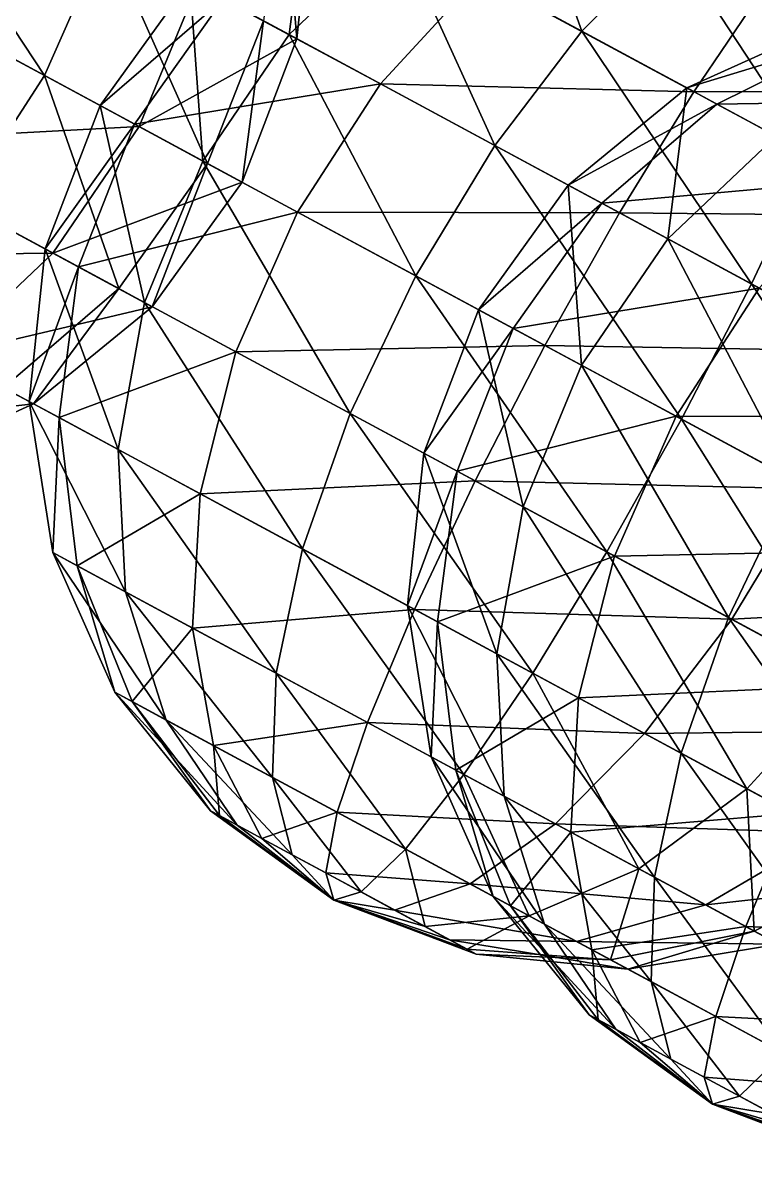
# Model space of a CAD drawing. Header units: metres. Extents: x -386 to 289, y -317 to 299.
# Drawn here: x -257.1 to -219.7, y -156.6 to -98.7 of the extents above; entities that cross this region are included whole.
import ezdxf

# ---------------------------------------------------------------- set-up
doc = ezdxf.new("R2010")
doc.units = ezdxf.units.M

msp = doc.modelspace()

# ---------------------------------------------------------------- linework, layer by layer
for points in [[(-265.03326, -87.678116, -539.616), (-268.6017, -94.57542, -538.6027), (-255.98225, -101.384514, -544.5643), (-255.98215, -101.384415, -544.56415)], [(-265.03326, -87.678116, -539.616), (-255.98225, -101.384514, -544.5643), (-252.8438, -94.255196, -545.37445), (-252.84369, -94.2551, -545.3743)], [(-243.8236, -90.90074, -558.42993), (-244.82129, -98.58391, -557.2867), (-243.11534, -99.50438, -572.1609), (-243.11523, -99.50428, -572.16077)], [(-243.8236, -90.90074, -558.42993), (-243.11534, -99.50438, -572.1609), (-242.2941, -91.72601, -571.7658), (-242.29399, -91.725914, -571.7657)], [(-231.70612, -90.37903, -292.0158), (-237.98187, -94.052765, -289.10855), (-228.5826, -99.124344, -280.93552), (-228.58249, -99.124245, -280.93542)], [(-231.70612, -90.37903, -292.0158), (-228.5826, -99.124344, -280.93552), (-224.03165, -94.51996, -285.34253), (-224.03154, -94.51986, -285.34244)], [(-219.68184, -91.44969, -291.0859), (-224.03165, -94.51996, -285.34253), (-214.44891, -99.69051, -283.92352), (-214.4488, -99.690414, -283.92343)], [(-242.52548, -91.601166, -301.5267), (-248.57582, -96.558075, -301.13162), (-243.50807, -99.29248, -287.28098), (-243.50797, -99.29238, -287.28088)], [(-242.2941, -91.72601, -571.7658), (-243.11534, -99.50438, -572.1609), (-248.18309, -96.76997, -586.0116), (-248.18298, -96.769875, -586.0115)], [(-242.52548, -91.601166, -301.5267), (-243.50807, -99.29248, -287.28098), (-237.98187, -94.052765, -289.10855), (-237.98177, -94.052666, -289.10846)], [(-252.8438, -94.255196, -545.37445), (-255.98225, -101.384514, -544.5643), (-247.67674, -105.86592, -556.8967), (-247.67664, -105.86582, -556.8966)], [(-252.8438, -94.255196, -545.37445), (-247.67674, -105.86592, -556.8967), (-244.82129, -98.58391, -557.2867), (-244.82118, -98.58381, -557.28656)], [(-237.98187, -94.052765, -289.10855), (-243.50807, -99.29248, -287.28098), (-233.02454, -104.94908, -278.16513), (-233.02443, -104.94898, -278.16504)], [(-237.98187, -94.052765, -289.10855), (-233.02454, -104.94908, -278.16513), (-228.5826, -99.124344, -280.93552), (-228.58249, -99.124245, -280.93542)], [(-268.6017, -94.57542, -538.6027), (-260.2179, -107.92182, -545.37445), (-255.98225, -101.384514, -544.5643), (-255.98215, -101.384415, -544.56415)], [(-224.03165, -94.51996, -285.34253), (-228.5826, -99.124344, -280.93552), (-216.84619, -105.45696, -279.19757), (-216.84608, -105.45686, -279.19748)], [(-224.03165, -94.51996, -285.34253), (-216.84619, -105.45696, -279.19757), (-214.44891, -99.69051, -283.92352), (-214.4488, -99.690414, -283.92343)], [(-246.86987, -97.478546, -316.00586), (-253.15465, -102.91021, -300.9969), (-248.57582, -96.558075, -301.13162), (-248.57571, -96.557976, -301.13153)], [(-248.57582, -96.558075, -301.13162), (-253.15465, -102.91021, -300.9969), (-247.90813, -105.74107, -286.65762), (-247.90802, -105.740974, -286.65753)], [(-248.57582, -96.558075, -301.13162), (-247.90813, -105.74107, -286.65762), (-243.50807, -99.29248, -287.28098), (-243.50797, -99.29238, -287.28088)], [(-233.80319, -96.30746, -325.54282), (-238.84737, -101.80726, -327.9181), (-246.86987, -97.478546, -316.00586), (-246.86977, -97.47845, -316.00577)], [(-222.87442, -102.20431, -330.70563), (-238.84737, -101.80726, -327.9181), (-233.80319, -96.30746, -325.54282), (-233.80309, -96.30736, -325.54272)], [(-219.37094, -97.03474, -325.97968), (-222.87442, -102.20431, -330.70563), (-233.80319, -96.30746, -325.54282), (-233.80309, -96.30736, -325.54272)], [(-233.80319, -96.30746, -325.54282), (-233.80319, -96.30746, -325.54282), (-222.87442, -102.20431, -330.70563), (-222.87431, -102.20421, -330.70554)], [(-248.18309, -96.76997, -586.0116), (-251.15715, -103.988, -586.63495), (-262.0105, -98.13185, -596.0723), (-262.0104, -98.13175, -596.0722)], [(-243.11534, -99.50438, -572.1609), (-251.15715, -103.988, -586.63495), (-248.18309, -96.76997, -586.0116), (-248.18298, -96.769875, -586.0115)], [(-209.78821, -102.2053, -324.56064), (-222.87442, -102.20431, -330.70563), (-219.37094, -97.03474, -325.97968), (-219.37083, -97.03464, -325.97958)], [(-246.86987, -97.478546, -316.00586), (-251.38853, -103.86315, -316.3958), (-253.15465, -102.91021, -300.9969), (-253.15454, -102.91011, -300.9968)], [(-238.84737, -101.80726, -327.9181), (-251.38853, -103.86315, -316.3958), (-246.86987, -97.478546, -316.00586), (-246.86977, -97.47845, -316.00577)], [(-251.15715, -103.988, -586.63495), (-266.04074, -104.78, -595.1274), (-262.0105, -98.13185, -596.0723), (-262.0104, -98.13175, -596.0722)], [(-244.82129, -98.58391, -557.2867), (-247.67674, -105.86592, -556.8967), (-245.91063, -106.81887, -572.29565), (-245.91052, -106.81877, -572.29553)], [(-244.82129, -98.58391, -557.2867), (-245.91063, -106.81887, -572.29565), (-243.11534, -99.50438, -572.1609), (-243.11523, -99.50428, -572.16077)], [(-214.86665, -99.46511, -481.3265), (-223.225, -102.01514, -469.80933), (-216.1155, -98.791275, -470.4378), (-216.11539, -98.791176, -470.4377)], [(-216.1155, -98.791275, -470.4378), (-223.225, -102.01514, -469.80933), (-218.6814, -104.466736, -457.39117), (-218.68129, -104.46664, -457.39108)], [(-243.11534, -99.50438, -572.1609), (-245.91063, -106.81887, -572.29565), (-251.15715, -103.988, -586.63495), (-251.15704, -103.9879, -586.6348)], [(-243.50807, -99.29248, -287.28098), (-247.90813, -105.74107, -286.65762), (-237.05478, -111.59723, -277.2202), (-237.05467, -111.59713, -277.22012)], [(-243.50807, -99.29248, -287.28098), (-237.05478, -111.59723, -277.2202), (-233.02454, -104.94908, -278.16513), (-233.02443, -104.94898, -278.16504)], [(-228.5826, -99.124344, -280.93552), (-233.02454, -104.94908, -278.16513), (-219.9343, -112.01221, -276.2267), (-219.93419, -112.01211, -276.22662)], [(-228.5826, -99.124344, -280.93552), (-219.9343, -112.01221, -276.2267), (-216.84619, -105.45696, -279.19757), (-216.84608, -105.45686, -279.19748)], [(-214.86665, -99.46511, -481.3265), (-221.69551, -102.84041, -483.1452), (-223.225, -102.01514, -469.80933), (-223.2249, -102.01504, -469.80923)], [(-208.99377, -102.63395, -490.04688), (-221.69551, -102.84041, -483.1452), (-214.86665, -99.46511, -481.3265), (-214.86655, -99.46501, -481.32642)], [(-255.98225, -101.384514, -544.5643), (-260.2179, -107.92182, -545.37445), (-252.1954, -112.250534, -557.2867), (-252.1953, -112.250435, -557.28656)], [(-255.98225, -101.384514, -544.5643), (-252.1954, -112.250534, -557.2867), (-247.67674, -105.86592, -556.8967), (-247.67664, -105.86582, -556.8966)], [(-238.84737, -101.80726, -327.9181), (-243.08301, -108.34457, -328.72827), (-251.38853, -103.86315, -316.3958), (-251.38843, -103.86305, -316.39572)], [(-226.6579, -108.38434, -333.67648), (-243.08301, -108.34457, -328.72827), (-238.84737, -101.80726, -327.9181), (-238.84726, -101.80716, -327.918)], [(-222.87442, -102.20431, -330.70563), (-226.6579, -108.38434, -333.67648), (-238.84737, -101.80726, -327.9181), (-238.84726, -101.80716, -327.918)], [(-238.84737, -101.80726, -327.9181), (-238.84737, -101.80726, -327.9181), (-226.6579, -108.38434, -333.67648), (-226.65779, -108.38424, -333.6764)], [(-221.69551, -102.84041, -483.1452), (-229.27534, -106.972046, -469.41425), (-223.225, -102.01514, -469.80933), (-223.2249, -102.01504, -469.80923)], [(-223.225, -102.01514, -469.80933), (-229.27534, -106.972046, -469.41425), (-224.2076, -109.70645, -455.5636), (-224.20749, -109.70635, -455.5635)], [(-211.13802, -108.53693, -328.96768), (-226.6579, -108.38434, -333.67648), (-222.87442, -102.20431, -330.70563), (-222.87431, -102.20421, -330.70554)], [(-223.225, -102.01514, -469.80933), (-224.2076, -109.70645, -455.5636), (-218.6814, -104.466736, -457.39117), (-218.68129, -104.46664, -457.39108)], [(-209.78821, -102.2053, -324.56064), (-211.13802, -108.53693, -328.96768), (-222.87442, -102.20431, -330.70563), (-222.87431, -102.20421, -330.70554)], [(-251.38853, -103.86315, -316.3958), (-255.94994, -110.2247, -301.13162), (-253.15465, -102.91021, -300.9969), (-253.15454, -102.91011, -300.9968)], [(-253.15465, -102.91021, -300.9969), (-255.94994, -110.2247, -301.13162), (-250.88219, -112.95911, -287.28098), (-250.88208, -112.95901, -287.28088)], [(-253.15465, -102.91021, -300.9969), (-250.88219, -112.95911, -287.28098), (-247.90813, -105.74107, -286.65762), (-247.90802, -105.740974, -286.65753)], [(-221.69551, -102.84041, -483.1452), (-227.5694, -107.89252, -484.28848), (-229.27534, -106.972046, -469.41425), (-229.27524, -106.97195, -469.41415)], [(-214.50272, -106.72143, -493.82544), (-227.5694, -107.89252, -484.28848), (-221.69551, -102.84041, -483.1452), (-221.6954, -102.84031, -483.1451)], [(-208.99377, -102.63395, -490.04688), (-214.50272, -106.72143, -493.82544), (-221.69551, -102.84041, -483.1452), (-221.6954, -102.84031, -483.1451)], [(-251.15715, -103.988, -586.63495), (-255.5572, -110.4366, -586.0116), (-266.04074, -104.78, -595.1274), (-266.04065, -104.7799, -595.12726)], [(-251.38853, -103.86315, -316.3958), (-254.24399, -111.14517, -316.00586), (-255.94994, -110.2247, -301.13162), (-255.94983, -110.2246, -301.13153)], [(-245.91063, -106.81887, -572.29565), (-255.5572, -110.4366, -586.0116), (-251.15715, -103.988, -586.63495), (-251.15704, -103.9879, -586.6348)], [(-243.08301, -108.34457, -328.72827), (-254.24399, -111.14517, -316.00586), (-251.38853, -103.86315, -316.3958), (-251.38843, -103.86305, -316.39572)], [(-255.5572, -110.4366, -586.0116), (-270.48267, -110.60474, -592.35706), (-266.04074, -104.78, -595.1274), (-266.04065, -104.7799, -595.12726)], [(-218.6814, -104.466736, -457.39117), (-224.2076, -109.70645, -455.5636), (-213.72406, -115.36305, -446.44775), (-213.72395, -115.36295, -446.44766)], [(-233.02454, -104.94908, -278.16513), (-237.05478, -111.59723, -277.2202), (-223.50275, -118.90951, -275.2134), (-223.50264, -118.90941, -275.21332)], [(-233.02454, -104.94908, -278.16513), (-223.50275, -118.90951, -275.2134), (-219.9343, -112.01221, -276.2267), (-219.93419, -112.01211, -276.22662)], [(-247.67674, -105.86592, -556.8967), (-252.1954, -112.250534, -557.2867), (-250.48946, -113.171005, -572.1609), (-250.48935, -113.170906, -572.16077)], [(-247.90813, -105.74107, -286.65762), (-250.88219, -112.95911, -287.28098), (-240.39865, -118.615715, -278.16513), (-240.39854, -118.615616, -278.16504)], [(-247.67674, -105.86592, -556.8967), (-250.48946, -113.171005, -572.1609), (-245.91063, -106.81887, -572.29565), (-245.91052, -106.81877, -572.29553)], [(-247.90813, -105.74107, -286.65762), (-240.39865, -118.615715, -278.16513), (-237.05478, -111.59723, -277.2202), (-237.05467, -111.59713, -277.22012)], [(-216.84619, -105.45696, -279.19757), (-219.9343, -112.01221, -276.2267), (-207.74483, -118.58929, -281.9851), (-207.74472, -118.58919, -281.98502)], [(-245.91063, -106.81887, -572.29565), (-250.48946, -113.171005, -572.1609), (-255.5572, -110.4366, -586.0116), (-255.5571, -110.4365, -586.0115)], [(-227.5694, -107.89252, -484.28848), (-233.85417, -113.32418, -469.2795), (-229.27534, -106.972046, -469.41425), (-229.27524, -106.97195, -469.41415)], [(-229.27534, -106.972046, -469.41425), (-233.85417, -113.32418, -469.2795), (-228.60765, -116.155045, -454.94025), (-228.60754, -116.154945, -454.94016)], [(-229.27534, -106.972046, -469.41425), (-228.60765, -116.155045, -454.94025), (-224.2076, -109.70645, -455.5636), (-224.20749, -109.70635, -455.5635)], [(-214.50272, -106.72143, -493.82544), (-219.54689, -112.22123, -496.2007), (-227.5694, -107.89252, -484.28848), (-227.56929, -107.89242, -484.2884)], [(-260.2179, -107.92182, -545.37445), (-258.0693, -117.302635, -558.42993), (-252.1954, -112.250534, -557.2867), (-252.1953, -112.250435, -557.28656)], [(-227.5694, -107.89252, -484.28848), (-232.08806, -114.27712, -484.67844), (-233.85417, -113.32418, -469.2795), (-233.85406, -113.32408, -469.27942)], [(-219.54689, -112.22123, -496.2007), (-232.08806, -114.27712, -484.67844), (-227.5694, -107.89252, -484.28848), (-227.56929, -107.89242, -484.2884)], [(-243.08301, -108.34457, -328.72827), (-246.22148, -115.473885, -327.9181), (-254.24399, -111.14517, -316.00586), (-254.24388, -111.14507, -316.00577)], [(-230.46355, -115.15366, -334.6898), (-246.22148, -115.473885, -327.9181), (-243.08301, -108.34457, -328.72827), (-243.0829, -108.34447, -328.72818)], [(-226.6579, -108.38434, -333.67648), (-230.46355, -115.15366, -334.6898), (-243.08301, -108.34457, -328.72827), (-243.0829, -108.34447, -328.72818)], [(-243.08301, -108.34457, -328.72827), (-243.08301, -108.34457, -328.72827), (-230.46355, -115.15366, -334.6898), (-230.46344, -115.153564, -334.6897)], [(-213.56764, -115.447464, -331.73807), (-230.46355, -115.15366, -334.6898), (-226.6579, -108.38434, -333.67648), (-226.65779, -108.38424, -333.6764)], [(-211.13802, -108.53693, -328.96768), (-213.56764, -115.447464, -331.73807), (-226.6579, -108.38434, -333.67648), (-226.65779, -108.38424, -333.6764)], [(-224.2076, -109.70645, -455.5636), (-228.60765, -116.155045, -454.94025), (-217.7543, -122.0112, -445.50284), (-217.7542, -122.0111, -445.50275)], [(-224.2076, -109.70645, -455.5636), (-217.7543, -122.0112, -445.50284), (-213.72406, -115.36305, -446.44775), (-213.72395, -115.36295, -446.44766)], [(-255.5572, -110.4366, -586.0116), (-261.0834, -115.67631, -584.184), (-270.48267, -110.60474, -592.35706), (-270.48257, -110.60464, -592.35693)], [(-250.48946, -113.171005, -572.1609), (-261.0834, -115.67631, -584.184), (-255.5572, -110.4366, -586.0116), (-255.5571, -110.4365, -586.0115)], [(-254.24399, -111.14517, -316.00586), (-256.77118, -118.00307, -301.5267), (-255.94994, -110.2247, -301.13162), (-255.94983, -110.2246, -301.13153)], [(-255.94994, -110.2247, -301.13162), (-256.77118, -118.00307, -301.5267), (-252.22757, -120.454666, -289.10855), (-252.22746, -120.45457, -289.10846)], [(-255.94994, -110.2247, -301.13162), (-252.22757, -120.454666, -289.10855), (-250.88219, -112.95911, -287.28098), (-250.88208, -112.95901, -287.28088)], [(-254.24399, -111.14517, -316.00586), (-255.24167, -118.82834, -314.86258), (-256.77118, -118.00307, -301.5267), (-256.7711, -118.00297, -301.5266)], [(-246.22148, -115.473885, -327.9181), (-255.24167, -118.82834, -314.86258), (-254.24399, -111.14517, -316.00586), (-254.24388, -111.14507, -316.00577)], [(-237.05478, -111.59723, -277.2202), (-240.39865, -118.615715, -278.16513), (-227.30841, -125.67883, -276.2267), (-227.3083, -125.678734, -276.22662)], [(-237.05478, -111.59723, -277.2202), (-227.30841, -125.67883, -276.2267), (-223.50275, -118.90951, -275.2134), (-223.50264, -118.90941, -275.21332)], [(-252.1954, -112.250534, -557.2867), (-258.0693, -117.302635, -558.42993), (-256.5398, -118.127914, -571.7658), (-256.5397, -118.127815, -571.7657)], [(-252.1954, -112.250534, -557.2867), (-256.5398, -118.127914, -571.7658), (-250.48946, -113.171005, -572.1609), (-250.48935, -113.170906, -572.16077)], [(-219.54689, -112.22123, -496.2007), (-223.78253, -118.75854, -497.0109), (-232.08806, -114.27712, -484.67844), (-232.08795, -114.27702, -484.67834)], [(-207.35742, -118.79831, -501.9591), (-223.78253, -118.75854, -497.0109), (-219.54689, -112.22123, -496.2007), (-219.54678, -112.22113, -496.20062)], [(-219.9343, -112.01221, -276.2267), (-223.50275, -118.90951, -275.2134), (-210.88329, -125.718605, -281.17493), (-210.88318, -125.718506, -281.17484)], [(-219.9343, -112.01221, -276.2267), (-210.88329, -125.718605, -281.17493), (-207.74483, -118.58929, -281.9851), (-207.74472, -118.58919, -281.98502)], [(-250.48946, -113.171005, -572.1609), (-256.5398, -118.127914, -571.7658), (-261.0834, -115.67631, -584.184), (-261.0833, -115.67621, -584.1839)], [(-250.88219, -112.95911, -287.28098), (-252.22757, -120.454666, -289.10855), (-242.8283, -125.52624, -280.93552), (-242.82819, -125.52614, -280.93542)], [(-250.88219, -112.95911, -287.28098), (-242.8283, -125.52624, -280.93552), (-240.39865, -118.615715, -278.16513), (-240.39854, -118.615616, -278.16504)], [(-232.08806, -114.27712, -484.67844), (-236.64946, -120.63867, -469.41425), (-233.85417, -113.32418, -469.2795), (-233.85406, -113.32408, -469.27942)], [(-233.85417, -113.32418, -469.2795), (-236.64946, -120.63867, -469.41425), (-231.58171, -123.37308, -455.5636), (-231.5816, -123.37298, -455.5635)], [(-233.85417, -113.32418, -469.2795), (-231.58171, -123.37308, -455.5636), (-228.60765, -116.155045, -454.94025), (-228.60754, -116.154945, -454.94016)], [(-232.08806, -114.27712, -484.67844), (-234.94351, -121.55914, -484.28848), (-236.64946, -120.63867, -469.41425), (-236.64935, -120.63857, -469.41415)], [(-223.78253, -118.75854, -497.0109), (-234.94351, -121.55914, -484.28848), (-232.08806, -114.27712, -484.67844), (-232.08795, -114.27702, -484.67834)], [(-230.46355, -115.15366, -334.6898), (-234.03201, -122.05097, -333.67648), (-246.22148, -115.473885, -327.9181), (-246.22137, -115.473785, -327.918)], [(-216.91151, -122.46594, -332.68298), (-234.03201, -122.05097, -333.67648), (-230.46355, -115.15366, -334.6898), (-230.46344, -115.153564, -334.6897)], [(-213.56764, -115.447464, -331.73807), (-216.91151, -122.46594, -332.68298), (-230.46355, -115.15366, -334.6898), (-230.46344, -115.153564, -334.6897)], [(-256.5398, -118.127914, -571.7658), (-267.35916, -119.35005, -581.27673), (-261.0834, -115.67631, -584.184), (-261.0833, -115.67621, -584.1839)], [(-246.22148, -115.473885, -327.9181), (-248.04889, -122.70936, -325.54282), (-255.24167, -118.82834, -314.86258), (-255.24156, -118.82824, -314.8625)], [(-234.03201, -122.05097, -333.67648), (-248.04889, -122.70936, -325.54282), (-246.22148, -115.473885, -327.9181), (-246.22137, -115.473785, -327.918)], [(-246.22148, -115.473885, -327.9181), (-246.22148, -115.473885, -327.9181), (-234.03201, -122.05097, -333.67648), (-234.0319, -122.05087, -333.6764)], [(-228.60765, -116.155045, -454.94025), (-231.58171, -123.37308, -455.5636), (-221.09818, -129.02968, -446.44775), (-221.09807, -129.02957, -446.44766)], [(-228.60765, -116.155045, -454.94025), (-221.09818, -129.02968, -446.44775), (-217.7543, -122.0112, -445.50284), (-217.7542, -122.0111, -445.50275)], [(-258.0693, -117.302635, -558.42993), (-263.64932, -121.351776, -571.1373), (-256.5398, -118.127914, -571.7658), (-256.5397, -118.127815, -571.7657)], [(-256.5398, -118.127914, -571.7658), (-263.64932, -121.351776, -571.1373), (-267.35916, -119.35005, -581.27673), (-267.35907, -119.34995, -581.2766)], [(-255.24167, -118.82834, -314.86258), (-255.56242, -125.715225, -302.15518), (-256.77118, -118.00307, -301.5267), (-256.7711, -118.00297, -301.5266)], [(-256.77118, -118.00307, -301.5267), (-255.56242, -125.715225, -302.15518), (-251.85257, -127.71695, -292.0158), (-251.85246, -127.71685, -292.01572)], [(-256.77118, -118.00307, -301.5267), (-251.85257, -127.71695, -292.0158), (-252.22757, -120.454666, -289.10855), (-252.22746, -120.45457, -289.10846)], [(-240.39865, -118.615715, -278.16513), (-242.8283, -125.52624, -280.93552), (-231.09189, -131.85886, -279.19757), (-231.09178, -131.85875, -279.19748)], [(-240.39865, -118.615715, -278.16513), (-231.09189, -131.85886, -279.19757), (-227.30841, -125.67883, -276.2267), (-227.3083, -125.678734, -276.22662)], [(-255.24167, -118.82834, -314.86258), (-254.31358, -126.38906, -313.04388), (-255.56242, -125.715225, -302.15518), (-255.56232, -125.715126, -302.1551)], [(-248.04889, -122.70936, -325.54282), (-254.31358, -126.38906, -313.04388), (-255.24167, -118.82834, -314.86258), (-255.24156, -118.82824, -314.8625)], [(-223.78253, -118.75854, -497.0109), (-226.921, -125.887856, -496.2007), (-234.94351, -121.55914, -484.28848), (-234.9434, -121.559044, -484.2884)], [(-223.50275, -118.90951, -275.2134), (-227.30841, -125.67883, -276.2267), (-215.11894, -132.25592, -281.9851), (-215.11884, -132.25581, -281.98502)], [(-211.16307, -125.567635, -502.9724), (-226.921, -125.887856, -496.2007), (-223.78253, -118.75854, -497.0109), (-223.78242, -118.75844, -497.0108)], [(-207.35742, -118.79831, -501.9591), (-211.16307, -125.567635, -502.9724), (-223.78253, -118.75854, -497.0109), (-223.78242, -118.75844, -497.0108)], [(-223.78253, -118.75854, -497.0109), (-223.78253, -118.75854, -497.0109), (-211.16307, -125.567635, -502.9724), (-211.16296, -125.567535, -502.97232)], [(-223.50275, -118.90951, -275.2134), (-215.11894, -132.25592, -281.9851), (-210.88329, -125.718605, -281.17493), (-210.88318, -125.718506, -281.17484)], [(-252.22757, -120.454666, -289.10855), (-251.85257, -127.71695, -292.0158), (-244.1781, -131.85788, -285.34253), (-244.178, -131.85777, -285.34244)], [(-252.22757, -120.454666, -289.10855), (-244.1781, -131.85788, -285.34253), (-242.8283, -125.52624, -280.93552), (-242.82819, -125.52614, -280.93542)], [(-234.94351, -121.55914, -484.28848), (-237.4707, -128.41704, -469.80933), (-236.64946, -120.63867, -469.41425), (-236.64935, -120.63857, -469.41415)], [(-236.64946, -120.63867, -469.41425), (-237.4707, -128.41704, -469.80933), (-232.9271, -130.86864, -457.39117), (-232.92699, -130.86853, -457.39108)], [(-236.64946, -120.63867, -469.41425), (-232.9271, -130.86864, -457.39117), (-231.58171, -123.37308, -455.5636), (-231.5816, -123.37298, -455.5635)], [(-234.94351, -121.55914, -484.28848), (-235.9412, -129.24231, -483.1452), (-237.4707, -128.41704, -469.80933), (-237.4706, -128.41693, -469.80923)], [(-226.921, -125.887856, -496.2007), (-235.9412, -129.24231, -483.1452), (-234.94351, -121.55914, -484.28848), (-234.9434, -121.559044, -484.2884)], [(-234.03201, -122.05097, -333.67648), (-237.12012, -128.6062, -330.70563), (-248.04889, -122.70936, -325.54282), (-248.04878, -122.70926, -325.54272)], [(-220.94176, -129.11409, -331.73807), (-237.12012, -128.6062, -330.70563), (-234.03201, -122.05097, -333.67648), (-234.0319, -122.05087, -333.6764)], [(-216.91151, -122.46594, -332.68298), (-220.94176, -129.11409, -331.73807), (-234.03201, -122.05097, -333.67648), (-234.0319, -122.05087, -333.6764)], [(-217.7543, -122.0112, -445.50284), (-221.09818, -129.02968, -446.44775), (-208.00793, -136.0928, -444.50934), (-208.00783, -136.0927, -444.50925)], [(-248.04889, -122.70936, -325.54282), (-248.4407, -129.55789, -321.76425), (-254.31358, -126.38906, -313.04388), (-254.31348, -126.38896, -313.0438)], [(-237.12012, -128.6062, -330.70563), (-248.4407, -129.55789, -321.76425), (-248.04889, -122.70936, -325.54282), (-248.04878, -122.70926, -325.54272)], [(-248.04889, -122.70936, -325.54282), (-248.04889, -122.70936, -325.54282), (-237.12012, -128.6062, -330.70563), (-237.12001, -128.6061, -330.70554)], [(-206.05818, -128.3221, -323.24557), (-220.94176, -129.11409, -331.73807), (-216.91151, -122.46594, -332.68298), (-216.9114, -122.46584, -332.6829)], [(-231.58171, -123.37308, -455.5636), (-232.9271, -130.86864, -457.39117), (-223.52782, -135.94022, -449.21814), (-223.52771, -135.94011, -449.21805)], [(-231.58171, -123.37308, -455.5636), (-223.52782, -135.94022, -449.21814), (-221.09818, -129.02968, -446.44775), (-221.09807, -129.02957, -446.44766)], [(-242.8283, -125.52624, -280.93552), (-244.1781, -131.85788, -285.34253), (-234.59537, -137.02844, -283.92352), (-234.59526, -137.02834, -283.92343)], [(-242.8283, -125.52624, -280.93552), (-234.59537, -137.02844, -283.92352), (-231.09189, -131.85886, -279.19757), (-231.09178, -131.85875, -279.19748)], [(-211.16307, -125.567635, -502.9724), (-214.73154, -132.46494, -501.9591), (-226.921, -125.887856, -496.2007), (-226.9209, -125.88776, -496.20062)], [(-254.31358, -126.38906, -313.04388), (-252.40604, -132.83562, -302.97424), (-255.56242, -125.715225, -302.15518), (-255.56232, -125.715126, -302.1551)], [(-255.56242, -125.715225, -302.15518), (-252.40604, -132.83562, -302.97424), (-249.78278, -134.25104, -295.8046), (-249.78267, -134.25093, -295.8045)], [(-255.56242, -125.715225, -302.15518), (-249.78278, -134.25104, -295.8046), (-251.85257, -127.71695, -292.0158), (-251.85246, -127.71685, -292.01572)], [(-226.921, -125.887856, -496.2007), (-228.74841, -133.12332, -493.82544), (-235.9412, -129.24231, -483.1452), (-235.94109, -129.2422, -483.1451)], [(-227.30841, -125.67883, -276.2267), (-231.09189, -131.85886, -279.19757), (-220.16312, -137.7557, -284.3604), (-220.16301, -137.7556, -284.36032)], [(-214.73154, -132.46494, -501.9591), (-228.74841, -133.12332, -493.82544), (-226.921, -125.887856, -496.2007), (-226.9209, -125.88776, -496.20062)], [(-227.30841, -125.67883, -276.2267), (-220.16312, -137.7557, -284.3604), (-215.11894, -132.25592, -281.9851), (-215.11884, -132.25581, -281.98502)], [(-226.921, -125.887856, -496.2007), (-226.921, -125.887856, -496.2007), (-214.73154, -132.46494, -501.9591), (-214.73143, -132.46483, -501.959)], [(-248.4407, -129.55789, -321.76425), (-251.52298, -133.31209, -310.6737), (-254.31358, -126.38906, -313.04388), (-254.31348, -126.38896, -313.0438)], [(-254.31358, -126.38906, -313.04388), (-251.52298, -133.31209, -310.6737), (-252.40604, -132.83562, -302.97424), (-252.40593, -132.83551, -302.97415)], [(-251.85257, -127.71695, -292.0158), (-249.78278, -134.25104, -295.8046), (-244.35611, -137.17912, -291.0859), (-244.356, -137.17902, -291.08582)], [(-251.85257, -127.71695, -292.0158), (-244.35611, -137.17912, -291.0859), (-244.1781, -131.85788, -285.34253), (-244.178, -131.85777, -285.34244)], [(-235.9412, -129.24231, -483.1452), (-236.26195, -136.1292, -470.4378), (-237.4707, -128.41704, -469.80933), (-237.4706, -128.41693, -469.80923)], [(-237.4707, -128.41704, -469.80933), (-236.26195, -136.1292, -470.4378), (-232.5521, -138.13092, -460.29843), (-232.55199, -138.13081, -460.29834)], [(-237.4707, -128.41704, -469.80933), (-232.5521, -138.13092, -460.29843), (-232.9271, -130.86864, -457.39117), (-232.92699, -130.86853, -457.39108)], [(-206.05818, -128.3221, -323.24557), (-210.45824, -134.77069, -322.62222), (-220.94176, -129.11409, -331.73807), (-220.94165, -129.11398, -331.73798)], [(-237.12012, -128.6062, -330.70563), (-239.5174, -134.37265, -325.97968), (-248.4407, -129.55789, -321.76425), (-248.4406, -129.55779, -321.76416)], [(-225.38371, -134.93883, -328.96768), (-239.5174, -134.37265, -325.97968), (-237.12012, -128.6062, -330.70563), (-237.12001, -128.6061, -330.70554)], [(-220.94176, -129.11409, -331.73807), (-225.38371, -134.93883, -328.96768), (-237.12012, -128.6062, -330.70563), (-237.12001, -128.6061, -330.70554)], [(-210.45824, -134.77069, -322.62222), (-225.38371, -134.93883, -328.96768), (-220.94176, -129.11409, -331.73807), (-220.94165, -129.11398, -331.73798)], [(-221.09818, -129.02968, -446.44775), (-223.52782, -135.94022, -449.21814), (-211.79141, -142.27283, -447.4802), (-211.7913, -142.27272, -447.4801)], [(-221.09818, -129.02968, -446.44775), (-211.79141, -142.27283, -447.4802), (-208.00793, -136.0928, -444.50934), (-208.00783, -136.0927, -444.50925)], [(-248.4407, -129.55789, -321.76425), (-247.37022, -135.5528, -316.83994), (-251.52298, -133.31209, -310.6737), (-251.52287, -133.31198, -310.6736)], [(-239.5174, -134.37265, -325.97968), (-247.37022, -135.5528, -316.83994), (-248.4407, -129.55789, -321.76425), (-248.4406, -129.55779, -321.76416)], [(-248.4407, -129.55789, -321.76425), (-248.4407, -129.55789, -321.76425), (-239.5174, -134.37265, -325.97968), (-239.51729, -134.37254, -325.97958)], [(-235.9412, -129.24231, -483.1452), (-235.0131, -136.80302, -481.3265), (-236.26195, -136.1292, -470.4378), (-236.26184, -136.12909, -470.4377)], [(-228.74841, -133.12332, -493.82544), (-235.0131, -136.80302, -481.3265), (-235.9412, -129.24231, -483.1452), (-235.94109, -129.2422, -483.1451)], [(-232.9271, -130.86864, -457.39117), (-232.5521, -138.13092, -460.29843), (-224.87762, -142.27185, -453.62518), (-224.87752, -142.27174, -453.6251)], [(-232.9271, -130.86864, -457.39117), (-224.87762, -142.27185, -453.62518), (-223.52782, -135.94022, -449.21814), (-223.52771, -135.94011, -449.21805)], [(-244.1781, -131.85788, -285.34253), (-244.35611, -137.17912, -291.0859), (-237.5801, -140.83527, -290.0825), (-237.57999, -140.83516, -290.0824)], [(-244.1781, -131.85788, -285.34253), (-237.5801, -140.83527, -290.0825), (-234.59537, -137.02844, -283.92352), (-234.59526, -137.02834, -283.92343)], [(-231.09189, -131.85886, -279.19757), (-234.59537, -137.02844, -283.92352), (-225.67206, -141.8432, -288.13895), (-225.67195, -141.8431, -288.13885)], [(-231.09189, -131.85886, -279.19757), (-225.67206, -141.8432, -288.13895), (-220.16312, -137.7557, -284.3604), (-220.16301, -137.7556, -284.36032)], [(-214.73154, -132.46494, -501.9591), (-217.81964, -139.02017, -498.98825), (-228.74841, -133.12332, -493.82544), (-228.7483, -133.12321, -493.82535)], [(-215.11894, -132.25592, -281.9851), (-220.16312, -137.7557, -284.3604), (-212.97032, -141.63673, -295.04062), (-212.97021, -141.63663, -295.04053)], [(-251.52298, -133.31209, -310.6737), (-247.51712, -138.87898, -303.92804), (-252.40604, -132.83562, -302.97424), (-252.40593, -132.83551, -302.97415)], [(-252.40604, -132.83562, -302.97424), (-247.51712, -138.87898, -303.92804), (-246.15923, -139.61166, -300.21677), (-246.15912, -139.61156, -300.21667)], [(-252.40604, -132.83562, -302.97424), (-246.15923, -139.61166, -300.21677), (-249.78278, -134.25104, -295.8046), (-249.78267, -134.25093, -295.8045)], [(-228.74841, -133.12332, -493.82544), (-229.14023, -139.97186, -490.04688), (-235.0131, -136.80302, -481.3265), (-235.013, -136.80292, -481.32642)], [(-217.81964, -139.02017, -498.98825), (-229.14023, -139.97186, -490.04688), (-228.74841, -133.12332, -493.82544), (-228.7483, -133.12321, -493.82535)], [(-228.74841, -133.12332, -493.82544), (-228.74841, -133.12332, -493.82544), (-217.81964, -139.02017, -498.98825), (-217.81953, -139.02007, -498.98816)], [(-247.37022, -135.5528, -316.83994), (-247.06001, -139.12561, -307.91357), (-251.52298, -133.31209, -310.6737), (-251.52287, -133.31198, -310.6736)], [(-251.52298, -133.31209, -310.6737), (-247.06001, -139.12561, -307.91357), (-247.51712, -138.87898, -303.92804), (-247.51701, -138.87888, -303.92795)], [(-249.78278, -134.25104, -295.8046), (-246.15923, -139.61166, -300.21677), (-243.35017, -141.12735, -297.7742), (-243.35007, -141.12724, -297.7741)], [(-249.78278, -134.25104, -295.8046), (-243.35017, -141.12735, -297.7742), (-244.35611, -137.17912, -291.0859), (-244.356, -137.17902, -291.08582)], [(-239.5174, -134.37265, -325.97968), (-241.06049, -138.95734, -319.8207), (-247.37022, -135.5528, -316.83994), (-247.37012, -135.55269, -316.83984)], [(-229.93466, -139.54321, -324.56064), (-241.06049, -138.95734, -319.8207), (-239.5174, -134.37265, -325.97968), (-239.51729, -134.37254, -325.97958)], [(-225.38371, -134.93883, -328.96768), (-229.93466, -139.54321, -324.56064), (-239.5174, -134.37265, -325.97968), (-239.51729, -134.37254, -325.97958)], [(-215.98444, -140.0104, -320.79465), (-229.93466, -139.54321, -324.56064), (-225.38371, -134.93883, -328.96768), (-225.3836, -134.93872, -328.9676)], [(-210.45824, -134.77069, -322.62222), (-215.98444, -140.0104, -320.79465), (-225.38371, -134.93883, -328.96768), (-225.3836, -134.93872, -328.9676)], [(-241.06049, -138.95734, -319.8207), (-244.91039, -140.28549, -311.10547), (-247.37022, -135.5528, -316.83994), (-247.37012, -135.55269, -316.83984)], [(-247.37022, -135.5528, -316.83994), (-244.91039, -140.28549, -311.10547), (-247.06001, -139.12561, -307.91357), (-247.0599, -139.1255, -307.91348)], [(-247.37022, -135.5528, -316.83994), (-247.37022, -135.5528, -316.83994), (-241.06049, -138.95734, -319.8207), (-241.06038, -138.95723, -319.82062)], [(-223.52782, -135.94022, -449.21814), (-224.87762, -142.27185, -453.62518), (-215.29489, -147.44241, -452.20615), (-215.29478, -147.4423, -452.20605)], [(-223.52782, -135.94022, -449.21814), (-215.29489, -147.44241, -452.20615), (-211.79141, -142.27283, -447.4802), (-211.7913, -142.27272, -447.4801)], [(-235.0131, -136.80302, -481.3265), (-233.10556, -143.24959, -471.25687), (-236.26195, -136.1292, -470.4378), (-236.26184, -136.12909, -470.4377)], [(-236.26195, -136.1292, -470.4378), (-233.10556, -143.24959, -471.25687), (-230.4823, -144.66501, -464.08722), (-230.4822, -144.6649, -464.08713)], [(-236.26195, -136.1292, -470.4378), (-230.4823, -144.66501, -464.08722), (-232.5521, -138.13092, -460.29843), (-232.55199, -138.13081, -460.29834)], [(-244.35611, -137.17912, -291.0859), (-243.35017, -141.12735, -297.7742), (-239.84265, -143.0199, -297.2548), (-239.84254, -143.01979, -297.2547)], [(-244.35611, -137.17912, -291.0859), (-239.84265, -143.0199, -297.2548), (-237.5801, -140.83527, -290.0825), (-237.57999, -140.83516, -290.0824)], [(-234.59537, -137.02844, -283.92352), (-237.5801, -140.83527, -290.0825), (-231.27036, -144.2398, -293.06326), (-231.27025, -144.2397, -293.06317)], [(-229.14023, -139.97186, -490.04688), (-232.2225, -143.72606, -478.95633), (-235.0131, -136.80302, -481.3265), (-235.013, -136.80292, -481.32642)], [(-235.0131, -136.80302, -481.3265), (-232.2225, -143.72606, -478.95633), (-233.10556, -143.24959, -471.25687), (-233.10545, -143.24948, -471.25677)], [(-234.59537, -137.02844, -283.92352), (-231.27036, -144.2398, -293.06326), (-225.67206, -141.8432, -288.13895), (-225.67195, -141.8431, -288.13885)], [(-220.16312, -137.7557, -284.3604), (-225.67206, -141.8432, -288.13895), (-219.79918, -145.01202, -296.8593), (-219.79907, -145.01192, -296.85922)], [(-220.16312, -137.7557, -284.3604), (-219.79918, -145.01202, -296.8593), (-212.97032, -141.63673, -295.04062), (-212.97021, -141.63663, -295.04053)], [(-232.5521, -138.13092, -460.29843), (-230.4823, -144.66501, -464.08722), (-225.05563, -147.5931, -459.36853), (-225.05553, -147.59299, -459.36844)], [(-232.5521, -138.13092, -460.29843), (-225.05563, -147.5931, -459.36853), (-224.87762, -142.27185, -453.62518), (-224.87752, -142.27174, -453.6251)], [(-247.06001, -139.12561, -307.91357), (-241.22885, -143.43349, -304.9516), (-247.51712, -138.87898, -303.92804), (-247.51701, -138.87888, -303.92795)], [(-247.51712, -138.87898, -303.92804), (-241.22885, -143.43349, -304.9516), (-246.15923, -139.61166, -300.21677), (-246.15912, -139.61156, -300.21667)], [(-241.06049, -138.95734, -319.8207), (-241.64423, -142.04782, -312.6484), (-244.91039, -140.28549, -311.10547), (-244.91028, -140.28539, -311.10538)], [(-234.28447, -142.61348, -318.8173), (-241.64423, -142.04782, -312.6484), (-241.06049, -138.95734, -319.8207), (-241.06038, -138.95723, -319.82062)], [(-229.93466, -139.54321, -324.56064), (-234.28447, -142.61348, -318.8173), (-241.06049, -138.95734, -319.8207), (-241.06038, -138.95723, -319.82062)], [(-244.91039, -140.28549, -311.10547), (-241.22885, -143.43349, -304.9516), (-247.06001, -139.12561, -307.91357), (-247.0599, -139.1255, -307.91348)], [(-222.2602, -143.68414, -317.8874), (-234.28447, -142.61348, -318.8173), (-229.93466, -139.54321, -324.56064), (-229.93456, -139.5431, -324.56055)], [(-215.98444, -140.0104, -320.79465), (-222.2602, -143.68414, -317.8874), (-229.93466, -139.54321, -324.56064), (-229.93456, -139.5431, -324.56055)], [(-217.81964, -139.02017, -498.98825), (-220.21692, -144.78662, -494.2623), (-229.14023, -139.97186, -490.04688), (-229.14012, -139.97176, -490.04678)], [(-206.08324, -145.3528, -497.2503), (-220.21692, -144.78662, -494.2623), (-217.81964, -139.02017, -498.98825), (-217.81953, -139.02007, -498.98816)], [(-246.15923, -139.61166, -300.21677), (-241.22885, -143.43349, -304.9516), (-243.35017, -141.12735, -297.7742), (-243.35007, -141.12724, -297.7741)], [(-229.14023, -139.97186, -490.04688), (-228.06975, -145.96677, -485.12256), (-232.2225, -143.72606, -478.95633), (-232.2224, -143.72595, -478.95624)], [(-220.21692, -144.78662, -494.2623), (-228.06975, -145.96677, -485.12256), (-229.14023, -139.97186, -490.04688), (-229.14012, -139.97176, -490.04678)], [(-229.14023, -139.97186, -490.04688), (-229.14023, -139.97186, -490.04688), (-220.21692, -144.78662, -494.2623), (-220.21681, -144.78651, -494.2622)], [(-211.44083, -142.462, -308.3765), (-222.2602, -143.68414, -317.8874), (-215.98444, -140.0104, -320.79465), (-215.98433, -140.0103, -320.79456)], [(-241.64423, -142.04782, -312.6484), (-241.22885, -143.43349, -304.9516), (-244.91039, -140.28549, -311.10547), (-244.91028, -140.28539, -311.10538)], [(-243.35017, -141.12735, -297.7742), (-241.22885, -143.43349, -304.9516), (-239.84265, -143.0199, -297.2548), (-239.84254, -143.01979, -297.2547)], [(-237.5801, -140.83527, -290.0825), (-239.84265, -143.0199, -297.2548), (-236.57649, -144.78223, -298.79773), (-236.57639, -144.78212, -298.79764)], [(-237.5801, -140.83527, -290.0825), (-236.57649, -144.78223, -298.79773), (-231.27036, -144.2398, -293.06326), (-231.27025, -144.2397, -293.06317)], [(-225.67206, -141.8432, -288.13895), (-231.27036, -144.2398, -293.06326), (-227.1176, -146.48051, -299.2295), (-227.1175, -146.48041, -299.2294)], [(-225.67206, -141.8432, -288.13895), (-227.1176, -146.48051, -299.2295), (-219.79918, -145.01202, -296.8593), (-219.79907, -145.01192, -296.85922)], [(-212.97032, -141.63673, -295.04062), (-219.79918, -145.01202, -296.8593), (-218.55034, -145.68587, -307.74802), (-218.55023, -145.68576, -307.74792)], [(-238.1367, -143.94037, -312.129), (-241.22885, -143.43349, -304.9516), (-241.64423, -142.04782, -312.6484), (-241.64412, -142.04771, -312.64832)], [(-234.28447, -142.61348, -318.8173), (-238.1367, -143.94037, -312.129), (-241.64423, -142.04782, -312.6484), (-241.64412, -142.04771, -312.64832)], [(-224.87762, -142.27185, -453.62518), (-225.05563, -147.5931, -459.36853), (-218.27962, -151.24924, -458.3651), (-218.27951, -151.24913, -458.36502)], [(-224.87762, -142.27185, -453.62518), (-218.27962, -151.24924, -458.3651), (-215.29489, -147.44241, -452.20615), (-215.29478, -147.4423, -452.20605)], [(-211.44083, -142.462, -308.3765), (-218.55034, -145.68587, -307.74802), (-222.2602, -143.68414, -317.8874), (-222.26009, -143.68404, -317.8873)], [(-239.84265, -143.0199, -297.2548), (-241.22885, -143.43349, -304.9516), (-236.57649, -144.78223, -298.79773), (-236.57639, -144.78212, -298.79764)], [(-228.8578, -145.54155, -314.0986), (-238.1367, -143.94037, -312.129), (-234.28447, -142.61348, -318.8173), (-234.28436, -142.61337, -318.8172)], [(-222.2602, -143.68414, -317.8874), (-228.8578, -145.54155, -314.0986), (-234.28447, -142.61348, -318.8173), (-234.28436, -142.61337, -318.8172)], [(-236.57649, -144.78223, -298.79773), (-241.22885, -143.43349, -304.9516), (-234.42686, -145.94211, -301.98962), (-234.42676, -145.942, -301.98953)], [(-234.42686, -145.94211, -301.98962), (-241.22885, -143.43349, -304.9516), (-233.96976, -146.18874, -305.97516), (-233.96965, -146.18863, -305.97507)], [(-233.96976, -146.18874, -305.97516), (-241.22885, -143.43349, -304.9516), (-235.32765, -145.45605, -309.68643), (-235.32755, -145.45595, -309.68634)], [(-235.32765, -145.45605, -309.68643), (-241.22885, -143.43349, -304.9516), (-238.1367, -143.94037, -312.129), (-238.1366, -143.94026, -312.1289)], [(-232.2225, -143.72606, -478.95633), (-228.21664, -149.29295, -472.21066), (-233.10556, -143.24959, -471.25687), (-233.10545, -143.24948, -471.25677)], [(-233.10556, -143.24959, -471.25687), (-228.21664, -149.29295, -472.21066), (-226.85875, -150.02563, -468.4994), (-226.85864, -150.02553, -468.4993)], [(-233.10556, -143.24959, -471.25687), (-226.85875, -150.02563, -468.4994), (-230.4823, -144.66501, -464.08722), (-230.4822, -144.6649, -464.08713)], [(-228.8578, -145.54155, -314.0986), (-235.32765, -145.45605, -309.68643), (-238.1367, -143.94037, -312.129), (-238.1366, -143.94026, -312.1289)], [(-228.06975, -145.96677, -485.12256), (-227.75954, -149.53958, -476.1962), (-232.2225, -143.72606, -478.95633), (-232.2224, -143.72595, -478.95624)], [(-232.2225, -143.72606, -478.95633), (-227.75954, -149.53958, -476.1962), (-228.21664, -149.29295, -472.21066), (-228.21654, -149.29285, -472.21057)], [(-218.55034, -145.68587, -307.74802), (-228.8578, -145.54155, -314.0986), (-222.2602, -143.68414, -317.8874), (-222.26009, -143.68404, -317.8873)], [(-231.27036, -144.2398, -293.06326), (-236.57649, -144.78223, -298.79773), (-234.42686, -145.94211, -301.98962), (-234.42676, -145.942, -301.98953)], [(-231.27036, -144.2398, -293.06326), (-234.42686, -145.94211, -301.98962), (-227.1176, -146.48051, -299.2295), (-227.1175, -146.48041, -299.2294)], [(-230.4823, -144.66501, -464.08722), (-226.85875, -150.02563, -468.4994), (-224.0497, -151.54132, -466.05682), (-224.04959, -151.54121, -466.05673)], [(-230.4823, -144.66501, -464.08722), (-224.0497, -151.54132, -466.05682), (-225.05563, -147.5931, -459.36853), (-225.05553, -147.59299, -459.36844)], [(-220.21692, -144.78662, -494.2623), (-221.76001, -149.3713, -488.10333), (-228.06975, -145.96677, -485.12256), (-228.06964, -145.96666, -485.12247)], [(-210.63419, -149.95718, -492.84326), (-221.76001, -149.3713, -488.10333), (-220.21692, -144.78662, -494.2623), (-220.21681, -144.78651, -494.2622)], [(-206.08324, -145.3528, -497.2503), (-210.63419, -149.95718, -492.84326), (-220.21692, -144.78662, -494.2623), (-220.21681, -144.78651, -494.2622)], [(-219.79918, -145.01202, -296.8593), (-227.1176, -146.48051, -299.2295), (-226.23454, -146.95699, -306.92896), (-226.23444, -146.95688, -306.92886)], [(-219.79918, -145.01202, -296.8593), (-226.23454, -146.95699, -306.92896), (-218.55034, -145.68587, -307.74802), (-218.55023, -145.68576, -307.74792)], [(-226.23454, -146.95699, -306.92896), (-233.96976, -146.18874, -305.97516), (-235.32765, -145.45605, -309.68643), (-235.32755, -145.45595, -309.68634)], [(-226.23454, -146.95699, -306.92896), (-235.32765, -145.45605, -309.68643), (-228.8578, -145.54155, -314.0986), (-228.8577, -145.54144, -314.0985)], [(-227.1176, -146.48051, -299.2295), (-234.42686, -145.94211, -301.98962), (-233.96976, -146.18874, -305.97516), (-233.96965, -146.18863, -305.97507)], [(-218.55034, -145.68587, -307.74802), (-226.23454, -146.95699, -306.92896), (-228.8578, -145.54155, -314.0986), (-228.8577, -145.54144, -314.0985)], [(-227.1176, -146.48051, -299.2295), (-233.96976, -146.18874, -305.97516), (-226.23454, -146.95699, -306.92896), (-226.23444, -146.95688, -306.92886)], [(-221.76001, -149.3713, -488.10333), (-225.60991, -150.69946, -479.3881), (-228.06975, -145.96677, -485.12256), (-228.06964, -145.96666, -485.12247)], [(-228.06975, -145.96677, -485.12256), (-225.60991, -150.69946, -479.3881), (-227.75954, -149.53958, -476.1962), (-227.75943, -149.53947, -476.1961)], [(-228.06975, -145.96677, -485.12256), (-228.06975, -145.96677, -485.12256), (-221.76001, -149.3713, -488.10333), (-221.7599, -149.3712, -488.10324)], [(-225.05563, -147.5931, -459.36853), (-224.0497, -151.54132, -466.05682), (-220.54218, -153.43387, -465.5374), (-220.54207, -153.43376, -465.53732)], [(-225.05563, -147.5931, -459.36853), (-220.54218, -153.43387, -465.5374), (-218.27962, -151.24924, -458.3651), (-218.27951, -151.24913, -458.36502)], [(-227.75954, -149.53958, -476.1962), (-221.92838, -153.84746, -473.23422), (-228.21664, -149.29295, -472.21066), (-228.21654, -149.29285, -472.21057)], [(-228.21664, -149.29295, -472.21066), (-221.92838, -153.84746, -473.23422), (-226.85875, -150.02563, -468.4994), (-226.85864, -150.02553, -468.4993)], [(-221.76001, -149.3713, -488.10333), (-222.34375, -152.46179, -480.93103), (-225.60991, -150.69946, -479.3881), (-225.6098, -150.69936, -479.388)], [(-214.984, -153.02745, -487.0999), (-222.34375, -152.46179, -480.93103), (-221.76001, -149.3713, -488.10333), (-221.7599, -149.3712, -488.10324)], [(-210.63419, -149.95718, -492.84326), (-214.984, -153.02745, -487.0999), (-221.76001, -149.3713, -488.10333), (-221.7599, -149.3712, -488.10324)], [(-225.60991, -150.69946, -479.3881), (-221.92838, -153.84746, -473.23422), (-227.75954, -149.53958, -476.1962), (-227.75943, -149.53947, -476.1961)], [(-226.85875, -150.02563, -468.4994), (-221.92838, -153.84746, -473.23422), (-224.0497, -151.54132, -466.05682), (-224.04959, -151.54121, -466.05673)], [(-222.34375, -152.46179, -480.93103), (-221.92838, -153.84746, -473.23422), (-225.60991, -150.69946, -479.3881), (-225.6098, -150.69936, -479.388)], [(-224.0497, -151.54132, -466.05682), (-221.92838, -153.84746, -473.23422), (-220.54218, -153.43387, -465.5374), (-220.54207, -153.43376, -465.53732)], [(-218.27962, -151.24924, -458.3651), (-220.54218, -153.43387, -465.5374), (-217.27602, -155.1962, -467.08035), (-217.27591, -155.19609, -467.08026)], [(-218.83623, -154.35434, -480.41162), (-221.92838, -153.84746, -473.23422), (-222.34375, -152.46179, -480.93103), (-222.34364, -152.46169, -480.93094)], [(-214.984, -153.02745, -487.0999), (-218.83623, -154.35434, -480.41162), (-222.34375, -152.46179, -480.93103), (-222.34364, -152.46169, -480.93094)], [(-220.54218, -153.43387, -465.5374), (-221.92838, -153.84746, -473.23422), (-217.27602, -155.1962, -467.08035), (-217.27591, -155.19609, -467.08026)], [(-217.27602, -155.1962, -467.08035), (-221.92838, -153.84746, -473.23422), (-215.12639, -156.35608, -470.27225), (-215.12628, -156.35597, -470.27216)], [(-215.12639, -156.35608, -470.27225), (-221.92838, -153.84746, -473.23422), (-214.66928, -156.6027, -474.25778), (-214.66917, -156.6026, -474.2577)], [(-214.66928, -156.6027, -474.25778), (-221.92838, -153.84746, -473.23422), (-216.02718, -155.87003, -477.96906), (-216.02707, -155.86992, -477.96896)], [(-216.02718, -155.87003, -477.96906), (-221.92838, -153.84746, -473.23422), (-218.83623, -154.35434, -480.41162), (-218.83612, -154.35423, -480.41153)]]:
    msp.add_3dface(points)

doc.saveas('drawing.dxf')
